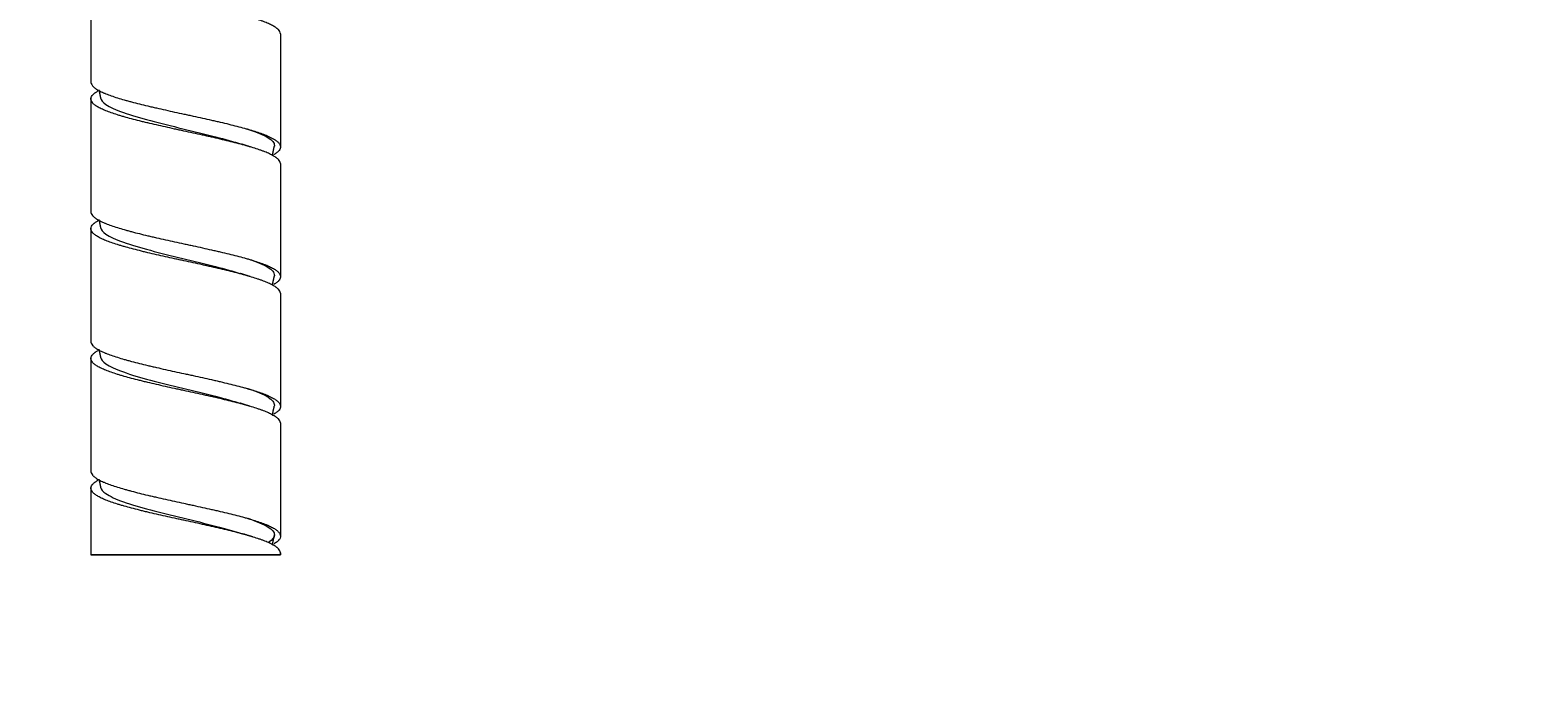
# Model space of a CAD drawing. Header units: millimetres. Extents: x 14183 to 14777, y -4239 to -3399.
# Drawn here: x 14384.97 to 14412.54, y -3969.49 to -3957.58 of the extents above; entities that cross this region are included whole.
import ezdxf

# ---------------------------------------------------------------- set-up
doc = ezdxf.new("R2010")
doc.units = ezdxf.units.MM
doc.header["$LTSCALE"] = 0.1
doc.layers.get('0').update_dxf_attribs({"lineweight": 15})
doc.layers.add('DIM', color=3, linetype='Continuous', lineweight=9)
doc.styles.add('ARIAL', font='arial.ttf')
doc.dimstyles.new('사본 ISO-25', dxfattribs={"dimtxt": 4, "dimasz": 3.5, "dimexe": 0.5, "dimexo": 0.625, "dimgap": 1.5, "dimtad": 1, "dimtih": 1, "dimtoh": 1, "dimdec": 1, "dimlfac": 4, "dimdsep": 46, "dimtxsty": 'ARIAL', "dimcen": 0, "dimclrd": 3, "dimclre": 3, "dimclrt": 3, "dimadec": 1, "dimazin": 0, "dimtfac": 1, "dimtdec": 1, "dimtmove": 0, "dimatfit": 3, "dimfxl": 1.25, "dimtfill": 1, "dimarcsym": 0})

# ---------------------------------------------------------------- blocks, each defined once
blk = doc.blocks.new('*D59')
at = {"layer": 'Defpoints', "color": 0, "transparency": 16777216}
for p in [(14392.195, -3643.287), (14495.735, -4145.343), (14510.029, -4145.343)]:
    blk.add_point(p, dxfattribs=at)
at = {"layer": 'DIM', "color": 3, "lineweight": -2, "transparency": 16777216}
for p, q in [((14392.82, -3643.287), (14510.529, -3643.287)), ((14510.029, -3646.787), (14510.029, -3891.374)), ((14510.029, -4141.843), (14510.029, -3899.618)), ((14496.36, -4145.343), (14510.529, -4145.343))]:
    blk.add_line(p, q, dxfattribs=at)
at = {"layer": 'DIM', "color": 3, "transparency": 16777216}
for points in [[(14509.446, -3646.787), (14510.612, -3646.787), (14510.029, -3643.287)], [(14509.446, -4141.843), (14510.612, -4141.843), (14510.029, -4145.343)]]:
    blk.add_solid(points, dxfattribs=at)
at = {"layer": 'DIM', "color": 3, "transparency": 16777216, "insert": (14510.029, -3895.496), "char_height": 4, "attachment_point": 5, "style": 'ARIAL', "bg_fill": 3, "box_fill_scale": 1.1, "bg_fill_color": 256, "bg_fill_true_color": 13158600, "bg_fill_transparency": 0}
blk.add_mtext('(2280)', dxfattribs=at)
blk = doc.blocks.new('*D47')
at = {"layer": 'Defpoints', "color": 0, "transparency": 16777216}
for p in [(14421.268, -3911.146), (14376.631, -4145.343), (14472.579, -4145.343)]:
    blk.add_point(p, dxfattribs=at)
at = {"layer": 'DIM', "color": 3, "lineweight": -2, "transparency": 16777216}
for p, q in [((14421.893, -3911.146), (14473.079, -3911.146)), ((14472.579, -3914.646), (14472.579, -4024.702)), ((14472.579, -4141.843), (14472.579, -4031.787)), ((14377.256, -4145.343), (14473.079, -4145.343))]:
    blk.add_line(p, q, dxfattribs=at)
at = {"layer": 'DIM', "color": 3, "transparency": 16777216}
for points in [[(14471.996, -3914.646), (14473.163, -3914.646), (14472.579, -3911.146)], [(14471.996, -4141.843), (14473.163, -4141.843), (14472.579, -4145.343)]]:
    blk.add_solid(points, dxfattribs=at)
at = {"layer": 'DIM', "color": 3, "transparency": 16777216, "insert": (14472.579, -4028.244), "char_height": 4, "attachment_point": 5, "style": 'ARIAL', "bg_fill": 3, "box_fill_scale": 1.1, "bg_fill_color": 256, "bg_fill_true_color": 13158600, "bg_fill_transparency": 0}
blk.add_mtext('977.5', dxfattribs=at)

msp = doc.modelspace()

# ---------------------------------------------------------------- dimensions: what is measured, and where the dimension line sits
at = {"layer": 'DIM'}
dim = msp.add_linear_dim(base=(14510.029, -4145.343), p1=(14392.195, -3643.287), p2=(14495.735, -4145.343), angle=90, text='(2280)', dimstyle='사본 ISO-25', override={"dimtad": 0}, dxfattribs=at)
dim.commit()
dim.dimension.update_dxf_attribs({"geometry": '*D59', "text_midpoint": (14510.029, -3895.496), "dimtype": 160})

# ---------------------------------------------------------------- next in the draw order: dimensions: what is measured, and where the dimension line sits
dim = msp.add_linear_dim(base=(14472.579, -4145.343), p1=(14421.268, -3911.146), p2=(14376.631, -4145.343), angle=90, text='977.5', dimstyle='사본 ISO-25', override={"dimtad": 0}, dxfattribs=at)
dim.commit()
dim.dimension.update_dxf_attribs({"geometry": '*D47', "text_midpoint": (14472.579, -4028.244)})

# ---------------------------------------------------------------- next in the draw order: linework, layer by layer
at = {"linetype": 'Continuous', "lineweight": 13}
for p, q in [((14389.594, -3967.233), (14389.594, -3967.274)), ((14389.595, -3967.274), (14389.595, -3967.24))]:
    msp.add_line(p, q, dxfattribs=at)
for start_param, end_param in [(3.141593, 5.362189), (0, 3.141593), (0, 0.088432)]:
    msp.add_ellipse((14387.845, -3967.274), major_axis=(1.75, 0), ratio=0.000001, start_param=start_param, end_param=end_param, dxfattribs=at)
for points, knots in [([(14389.594, -3957.65), (14389.593, -3957.637), (14389.589, -3957.624), (14389.576, -3957.599), (14389.566, -3957.587), (14389.548, -3957.568), (14389.541, -3957.562), (14389.53, -3957.553), (14389.526, -3957.55), (14389.517, -3957.543), (14389.513, -3957.54), (14389.491, -3957.524), (14389.47, -3957.512), (14389.425, -3957.487), (14389.399, -3957.475), (14389.344, -3957.45), (14389.313, -3957.437), (14389.272, -3957.422), (14389.264, -3957.419), (14389.247, -3957.412), (14389.238, -3957.409), (14389.212, -3957.4), (14389.193, -3957.393), (14389.138, -3957.375), (14389.098, -3957.362), (14389.016, -3957.337), (14388.973, -3957.325), (14388.906, -3957.306), (14388.883, -3957.3), (14388.848, -3957.291), (14388.836, -3957.288), (14388.812, -3957.281), (14388.8, -3957.278), (14388.739, -3957.262), (14388.69, -3957.25), (14388.588, -3957.225), (14388.536, -3957.213), (14388.43, -3957.188), (14388.376, -3957.175), (14388.307, -3957.16), (14388.293, -3957.157), (14388.265, -3957.15), (14388.251, -3957.147), (14388.209, -3957.138), (14388.18, -3957.132), (14388.096, -3957.113), (14387.982, -3957.088), (14387.869, -3957.063), (14387.783, -3957.044), (14387.754, -3957.038), (14387.711, -3957.029), (14387.697, -3957.026), (14387.668, -3957.019), (14387.654, -3957.016), (14387.582, -3957.001), (14387.526, -3956.988), (14387.414, -3956.963), (14387.359, -3956.951), (14387.251, -3956.926), (14387.197, -3956.914), (14387.131, -3956.898), (14387.118, -3956.895), (14387.092, -3956.888), (14387.079, -3956.885), (14387.04, -3956.876), (14387.015, -3956.87), (14386.94, -3956.851), (14386.843, -3956.826), (14386.753, -3956.801), (14386.688, -3956.783), (14386.666, -3956.776), (14386.635, -3956.767), (14386.625, -3956.764), (14386.604, -3956.758), (14386.594, -3956.754), (14386.544, -3956.739), (14386.506, -3956.726), (14386.436, -3956.701), (14386.369, -3956.677), (14386.312, -3956.652), (14386.273, -3956.633), (14386.261, -3956.627), (14386.237, -3956.614), (14386.226, -3956.608), (14386.194, -3956.589), (14386.176, -3956.577), (14386.145, -3956.552), (14386.132, -3956.539), (14386.112, -3956.514), (14386.105, -3956.502), (14386.098, -3956.483), (14386.096, -3956.477), (14386.095, -3956.464), (14386.094, -3956.458), (14386.095, -3956.452)], [0, 0, 0, 0, 0.03125, 0.03125, 0.0625, 0.0625, 0.078125, 0.078125, 0.085938, 0.085938, 0.09375, 0.09375, 0.125, 0.125, 0.15625, 0.15625, 0.1875, 0.1875, 0.195313, 0.195313, 0.203125, 0.203125, 0.21875, 0.21875, 0.25, 0.25, 0.28125, 0.28125, 0.296875, 0.296875, 0.304688, 0.304688, 0.3125, 0.3125, 0.34375, 0.34375, 0.375, 0.375, 0.40625, 0.40625, 0.414063, 0.414063, 0.421875, 0.421875, 0.4375, 0.4375, 0.46875, 0.5, 0.5, 0.515625, 0.515625, 0.523438, 0.523438, 0.53125, 0.53125, 0.5625, 0.5625, 0.59375, 0.59375, 0.625, 0.625, 0.632812, 0.632812, 0.640625, 0.640625, 0.65625, 0.65625, 0.6875, 0.71875, 0.71875, 0.734375, 0.734375, 0.742188, 0.742188, 0.75, 0.75, 0.78125, 0.78125, 0.8125, 0.84375, 0.84375, 0.859375, 0.859375, 0.875, 0.875, 0.90625, 0.90625, 0.9375, 0.9375, 0.96875, 0.96875, 0.984375, 0.984375, 1, 1, 1, 1]), ([(14389.594, -3957.649), (14389.594, -3957.832), (14389.594, -3958.526), (14389.594, -3959.22), (14389.594, -3959.732)], [0, 0, 0, 0, 0.263275, 1, 1, 1, 1]), ([(14386.095, -3958.534), (14386.094, -3958.546), (14386.096, -3958.559), (14386.105, -3958.584), (14386.112, -3958.596), (14386.125, -3958.612), (14386.128, -3958.615), (14386.133, -3958.621), (14386.143, -3958.631), (14386.153, -3958.64), (14386.177, -3958.659), (14386.195, -3958.671), (14386.237, -3958.696), (14386.26, -3958.708), (14386.299, -3958.727), (14386.313, -3958.733), (14386.334, -3958.743), (14386.342, -3958.746), (14386.357, -3958.752), (14386.364, -3958.755), (14386.403, -3958.771), (14386.436, -3958.784), (14386.507, -3958.808), (14386.544, -3958.821), (14386.624, -3958.846), (14386.665, -3958.858), (14386.72, -3958.874), (14386.731, -3958.877), (14386.754, -3958.883), (14386.788, -3958.893), (14386.822, -3958.902), (14386.893, -3958.921), (14386.989, -3958.945), (14387.091, -3958.97), (14387.17, -3958.989), (14387.197, -3958.995), (14387.237, -3959.005), (14387.251, -3959.008), (14387.278, -3959.014), (14387.292, -3959.017), (14387.36, -3959.033), (14387.415, -3959.045), (14387.527, -3959.07), (14387.583, -3959.083), (14387.696, -3959.107), (14387.753, -3959.12), (14387.825, -3959.136), (14387.84, -3959.139), (14387.868, -3959.145), (14387.912, -3959.154), (14387.955, -3959.164), (14388.04, -3959.183), (14388.153, -3959.207), (14388.264, -3959.232), (14388.347, -3959.251), (14388.374, -3959.257), (14388.415, -3959.267), (14388.429, -3959.27), (14388.456, -3959.276), (14388.47, -3959.279), (14388.536, -3959.295), (14388.589, -3959.307), (14388.69, -3959.332), (14388.74, -3959.344), (14388.836, -3959.369), (14388.882, -3959.382), (14388.939, -3959.397), (14388.95, -3959.401), (14388.972, -3959.407), (14389.005, -3959.416), (14389.037, -3959.426), (14389.099, -3959.444), (14389.138, -3959.457), (14389.212, -3959.482), (14389.247, -3959.494), (14389.296, -3959.513), (14389.312, -3959.519), (14389.335, -3959.528), (14389.342, -3959.531), (14389.357, -3959.538), (14389.364, -3959.541), (14389.399, -3959.557), (14389.425, -3959.569), (14389.471, -3959.594), (14389.491, -3959.606), (14389.526, -3959.631), (14389.541, -3959.644), (14389.56, -3959.662), (14389.565, -3959.669), (14389.575, -3959.681), (14389.579, -3959.688), (14389.589, -3959.706), (14389.593, -3959.719), (14389.594, -3959.731)], [0, 0, 0, 0, 0.03125, 0.03125, 0.0625, 0.0625, 0.070312, 0.070312, 0.078125, 0.09375, 0.09375, 0.125, 0.125, 0.15625, 0.15625, 0.171875, 0.171875, 0.179687, 0.179687, 0.1875, 0.1875, 0.21875, 0.21875, 0.25, 0.25, 0.28125, 0.28125, 0.289062, 0.289062, 0.296875, 0.3125, 0.3125, 0.34375, 0.375, 0.375, 0.390625, 0.390625, 0.398437, 0.398437, 0.40625, 0.40625, 0.4375, 0.4375, 0.46875, 0.46875, 0.5, 0.5, 0.507812, 0.507812, 0.515625, 0.53125, 0.53125, 0.5625, 0.59375, 0.59375, 0.609375, 0.609375, 0.617187, 0.617187, 0.625, 0.625, 0.65625, 0.65625, 0.6875, 0.6875, 0.71875, 0.71875, 0.726562, 0.726562, 0.734375, 0.75, 0.75, 0.78125, 0.78125, 0.8125, 0.8125, 0.828125, 0.828125, 0.835937, 0.835937, 0.84375, 0.84375, 0.875, 0.875, 0.90625, 0.90625, 0.9375, 0.9375, 0.953125, 0.953125, 0.96875, 0.96875, 1, 1, 1, 1]), ([(14386.095, -3958.847), (14386.096, -3958.835), (14386.1, -3958.822), (14386.113, -3958.797), (14386.123, -3958.785), (14386.141, -3958.766), (14386.148, -3958.76), (14386.16, -3958.751), (14386.164, -3958.747), (14386.172, -3958.741), (14386.176, -3958.738), (14386.195, -3958.725), (14386.21, -3958.715), (14386.227, -3958.705)], [0, 0, 0, 0, 0.264131, 0.264131, 0.528262, 0.528262, 0.660328, 0.660328, 0.72636, 0.72636, 0.792393, 0.792393, 1, 1, 1, 1]), ([(14389.594, -3960.045), (14389.593, -3960.033), (14389.589, -3960.02), (14389.576, -3959.995), (14389.566, -3959.983), (14389.548, -3959.964), (14389.541, -3959.958), (14389.53, -3959.948), (14389.526, -3959.945), (14389.517, -3959.939), (14389.513, -3959.936), (14389.491, -3959.92), (14389.47, -3959.908), (14389.425, -3959.883), (14389.399, -3959.87), (14389.344, -3959.846), (14389.313, -3959.833), (14389.272, -3959.818), (14389.264, -3959.814), (14389.247, -3959.808), (14389.238, -3959.805), (14389.212, -3959.796), (14389.193, -3959.789), (14389.138, -3959.771), (14389.098, -3959.758), (14389.016, -3959.733), (14388.973, -3959.721), (14388.906, -3959.702), (14388.883, -3959.696), (14388.848, -3959.687), (14388.836, -3959.683), (14388.812, -3959.677), (14388.8, -3959.674), (14388.739, -3959.658), (14388.69, -3959.646), (14388.588, -3959.621), (14388.536, -3959.609), (14388.43, -3959.584), (14388.376, -3959.571), (14388.307, -3959.556), (14388.293, -3959.552), (14388.265, -3959.546), (14388.251, -3959.543), (14388.209, -3959.534), (14388.18, -3959.527), (14388.096, -3959.509), (14387.982, -3959.484), (14387.869, -3959.459), (14387.783, -3959.44), (14387.754, -3959.434), (14387.711, -3959.425), (14387.697, -3959.422), (14387.668, -3959.415), (14387.654, -3959.412), (14387.582, -3959.396), (14387.526, -3959.384), (14387.414, -3959.359), (14387.359, -3959.347), (14387.251, -3959.322), (14387.197, -3959.309), (14387.131, -3959.294), (14387.118, -3959.291), (14387.092, -3959.284), (14387.079, -3959.281), (14387.04, -3959.272), (14387.015, -3959.265), (14386.94, -3959.247), (14386.843, -3959.222), (14386.753, -3959.197), (14386.688, -3959.178), (14386.666, -3959.172), (14386.635, -3959.163), (14386.625, -3959.16), (14386.604, -3959.153), (14386.594, -3959.15), (14386.544, -3959.134), (14386.506, -3959.122), (14386.436, -3959.097), (14386.369, -3959.072), (14386.312, -3959.047), (14386.273, -3959.029), (14386.261, -3959.022), (14386.237, -3959.01), (14386.226, -3959.004), (14386.194, -3958.985), (14386.176, -3958.972), (14386.145, -3958.948), (14386.132, -3958.935), (14386.112, -3958.91), (14386.105, -3958.898), (14386.098, -3958.879), (14386.096, -3958.873), (14386.095, -3958.86), (14386.094, -3958.854), (14386.095, -3958.847)], [0, 0, 0, 0, 0.03125, 0.03125, 0.0625, 0.0625, 0.078125, 0.078125, 0.085938, 0.085938, 0.09375, 0.09375, 0.125, 0.125, 0.15625, 0.15625, 0.1875, 0.1875, 0.195313, 0.195313, 0.203125, 0.203125, 0.21875, 0.21875, 0.25, 0.25, 0.28125, 0.28125, 0.296875, 0.296875, 0.304688, 0.304688, 0.3125, 0.3125, 0.34375, 0.34375, 0.375, 0.375, 0.40625, 0.40625, 0.414063, 0.414063, 0.421875, 0.421875, 0.4375, 0.4375, 0.46875, 0.5, 0.5, 0.515625, 0.515625, 0.523438, 0.523438, 0.53125, 0.53125, 0.5625, 0.5625, 0.59375, 0.59375, 0.625, 0.625, 0.632813, 0.632813, 0.640625, 0.640625, 0.65625, 0.65625, 0.6875, 0.71875, 0.71875, 0.734375, 0.734375, 0.742188, 0.742188, 0.75, 0.75, 0.78125, 0.78125, 0.8125, 0.84375, 0.84375, 0.859375, 0.859375, 0.875, 0.875, 0.90625, 0.90625, 0.9375, 0.9375, 0.96875, 0.96875, 0.984375, 0.984375, 1, 1, 1, 1]), ([(14386.273, -3958.835), (14386.28, -3958.874), (14386.355, -3958.964), (14386.664, -3959.103), (14387.175, -3959.253), (14387.789, -3959.403), (14388.391, -3959.548), (14388.734, -3959.643), (14388.875, -3959.688)], [0, 0, 0, 0, 0.139232, 0.314671, 0.490109, 0.665548, 0.840986, 1, 1, 1, 1]), ([(14388.985, -3959.409), (14388.992, -3959.411), (14389.152, -3959.463), (14389.398, -3959.565), (14389.487, -3959.671), (14389.48, -3959.726), (14389.479, -3959.732)], [0, 0, 0, 0, 0.021546, 0.485068, 0.94859, 1, 1, 1, 1]), ([(14389.594, -3959.731), (14389.595, -3959.744), (14389.594, -3959.757), (14389.585, -3959.782), (14389.577, -3959.794), (14389.564, -3959.81), (14389.562, -3959.813), (14389.556, -3959.819), (14389.547, -3959.829), (14389.536, -3959.838), (14389.512, -3959.857), (14389.494, -3959.869), (14389.473, -3959.882), (14389.472, -3959.882), (14389.471, -3959.883)], [0, 0, 0, 0, 0.247893, 0.247893, 0.495786, 0.495786, 0.557759, 0.557759, 0.619732, 0.743679, 0.743679, 0.991572, 0.991572, 1, 1, 1, 1]), ([(14389.594, -3960.045), (14389.594, -3960.228), (14389.594, -3960.922), (14389.594, -3961.616), (14389.594, -3962.127)], [0, 0, 0, 0, 0.263275, 1, 1, 1, 1]), ([(14386.095, -3960.929), (14386.094, -3960.942), (14386.096, -3960.954), (14386.105, -3960.98), (14386.112, -3960.992), (14386.125, -3961.008), (14386.128, -3961.011), (14386.133, -3961.017), (14386.143, -3961.027), (14386.153, -3961.036), (14386.177, -3961.055), (14386.195, -3961.067), (14386.237, -3961.092), (14386.26, -3961.104), (14386.299, -3961.123), (14386.313, -3961.129), (14386.334, -3961.139), (14386.342, -3961.142), (14386.357, -3961.148), (14386.364, -3961.151), (14386.403, -3961.167), (14386.436, -3961.179), (14386.507, -3961.204), (14386.544, -3961.217), (14386.624, -3961.241), (14386.665, -3961.254), (14386.72, -3961.27), (14386.731, -3961.273), (14386.754, -3961.279), (14386.788, -3961.288), (14386.822, -3961.298), (14386.893, -3961.317), (14386.989, -3961.341), (14387.091, -3961.366), (14387.17, -3961.385), (14387.197, -3961.391), (14387.237, -3961.401), (14387.251, -3961.404), (14387.278, -3961.41), (14387.292, -3961.413), (14387.36, -3961.429), (14387.415, -3961.441), (14387.527, -3961.466), (14387.583, -3961.478), (14387.696, -3961.503), (14387.753, -3961.516), (14387.825, -3961.531), (14387.84, -3961.535), (14387.868, -3961.541), (14387.912, -3961.55), (14387.955, -3961.56), (14388.04, -3961.578), (14388.153, -3961.603), (14388.264, -3961.628), (14388.347, -3961.647), (14388.374, -3961.653), (14388.415, -3961.662), (14388.429, -3961.665), (14388.456, -3961.672), (14388.47, -3961.675), (14388.536, -3961.691), (14388.589, -3961.703), (14388.69, -3961.728), (14388.74, -3961.74), (14388.836, -3961.765), (14388.882, -3961.778), (14388.939, -3961.793), (14388.95, -3961.796), (14388.972, -3961.803), (14389.005, -3961.812), (14389.037, -3961.821), (14389.099, -3961.84), (14389.138, -3961.853), (14389.212, -3961.877), (14389.247, -3961.89), (14389.296, -3961.909), (14389.312, -3961.915), (14389.335, -3961.924), (14389.342, -3961.927), (14389.357, -3961.934), (14389.364, -3961.937), (14389.399, -3961.952), (14389.425, -3961.965), (14389.471, -3961.99), (14389.491, -3962.002), (14389.526, -3962.027), (14389.541, -3962.039), (14389.56, -3962.058), (14389.565, -3962.065), (14389.575, -3962.077), (14389.579, -3962.083), (14389.589, -3962.102), (14389.593, -3962.115), (14389.594, -3962.127)], [0, 0, 0, 0, 0.03125, 0.03125, 0.0625, 0.0625, 0.070312, 0.070312, 0.078125, 0.09375, 0.09375, 0.125, 0.125, 0.15625, 0.15625, 0.171875, 0.171875, 0.179687, 0.179687, 0.1875, 0.1875, 0.21875, 0.21875, 0.25, 0.25, 0.28125, 0.28125, 0.289062, 0.289062, 0.296875, 0.3125, 0.3125, 0.34375, 0.375, 0.375, 0.390625, 0.390625, 0.398438, 0.398438, 0.40625, 0.40625, 0.4375, 0.4375, 0.46875, 0.46875, 0.5, 0.5, 0.507813, 0.507813, 0.515625, 0.53125, 0.53125, 0.5625, 0.59375, 0.59375, 0.609375, 0.609375, 0.617188, 0.617188, 0.625, 0.625, 0.65625, 0.65625, 0.6875, 0.6875, 0.71875, 0.71875, 0.726563, 0.726563, 0.734375, 0.75, 0.75, 0.78125, 0.78125, 0.8125, 0.8125, 0.828125, 0.828125, 0.835938, 0.835938, 0.84375, 0.84375, 0.875, 0.875, 0.90625, 0.90625, 0.9375, 0.9375, 0.953125, 0.953125, 0.96875, 0.96875, 1, 1, 1, 1]), ([(14386.095, -3961.243), (14386.096, -3961.231), (14386.1, -3961.218), (14386.113, -3961.193), (14386.123, -3961.181), (14386.141, -3961.162), (14386.148, -3961.156), (14386.16, -3961.146), (14386.164, -3961.143), (14386.172, -3961.137), (14386.176, -3961.134), (14386.195, -3961.121), (14386.21, -3961.111), (14386.227, -3961.101)], [0, 0, 0, 0, 0.264131, 0.264131, 0.528262, 0.528262, 0.660328, 0.660328, 0.72636, 0.72636, 0.792393, 0.792393, 1, 1, 1, 1]), ([(14386.272, -3961.228), (14386.279, -3961.269), (14386.353, -3961.359), (14386.664, -3961.499), (14387.175, -3961.649), (14387.789, -3961.799), (14388.384, -3961.942), (14388.722, -3962.036), (14388.86, -3962.079)], [0, 0, 0, 0, 0.142522, 0.318444, 0.494365, 0.670287, 0.846209, 1, 1, 1, 1]), ([(14389.594, -3962.441), (14389.593, -3962.429), (14389.589, -3962.416), (14389.576, -3962.391), (14389.566, -3962.379), (14389.548, -3962.36), (14389.541, -3962.354), (14389.53, -3962.344), (14389.526, -3962.341), (14389.517, -3962.335), (14389.513, -3962.332), (14389.491, -3962.316), (14389.47, -3962.304), (14389.425, -3962.279), (14389.399, -3962.266), (14389.344, -3962.241), (14389.313, -3962.229), (14389.272, -3962.213), (14389.264, -3962.21), (14389.247, -3962.204), (14389.238, -3962.201), (14389.212, -3962.191), (14389.193, -3962.185), (14389.138, -3962.166), (14389.098, -3962.154), (14389.016, -3962.129), (14388.973, -3962.117), (14388.906, -3962.098), (14388.883, -3962.092), (14388.848, -3962.082), (14388.836, -3962.079), (14388.812, -3962.073), (14388.8, -3962.07), (14388.739, -3962.054), (14388.69, -3962.042), (14388.588, -3962.017), (14388.536, -3962.004), (14388.43, -3961.98), (14388.376, -3961.967), (14388.307, -3961.951), (14388.293, -3961.948), (14388.265, -3961.942), (14388.251, -3961.939), (14388.209, -3961.929), (14388.18, -3961.923), (14388.096, -3961.904), (14387.982, -3961.88), (14387.869, -3961.855), (14387.783, -3961.836), (14387.754, -3961.83), (14387.711, -3961.821), (14387.697, -3961.817), (14387.668, -3961.811), (14387.654, -3961.808), (14387.582, -3961.792), (14387.526, -3961.78), (14387.414, -3961.755), (14387.359, -3961.742), (14387.251, -3961.718), (14387.197, -3961.705), (14387.131, -3961.69), (14387.118, -3961.686), (14387.092, -3961.68), (14387.079, -3961.677), (14387.04, -3961.668), (14387.015, -3961.661), (14386.94, -3961.643), (14386.843, -3961.618), (14386.753, -3961.593), (14386.688, -3961.574), (14386.666, -3961.568), (14386.635, -3961.559), (14386.625, -3961.555), (14386.604, -3961.549), (14386.594, -3961.546), (14386.544, -3961.53), (14386.506, -3961.518), (14386.436, -3961.493), (14386.369, -3961.468), (14386.312, -3961.443), (14386.273, -3961.425), (14386.261, -3961.418), (14386.237, -3961.406), (14386.226, -3961.399), (14386.194, -3961.381), (14386.176, -3961.368), (14386.145, -3961.343), (14386.132, -3961.331), (14386.112, -3961.306), (14386.105, -3961.294), (14386.098, -3961.275), (14386.096, -3961.268), (14386.095, -3961.256), (14386.094, -3961.25), (14386.095, -3961.243)], [0, 0, 0, 0, 0.03125, 0.03125, 0.0625, 0.0625, 0.078125, 0.078125, 0.085937, 0.085937, 0.09375, 0.09375, 0.125, 0.125, 0.15625, 0.15625, 0.1875, 0.1875, 0.195312, 0.195312, 0.203125, 0.203125, 0.21875, 0.21875, 0.25, 0.25, 0.28125, 0.28125, 0.296875, 0.296875, 0.304687, 0.304687, 0.3125, 0.3125, 0.34375, 0.34375, 0.375, 0.375, 0.40625, 0.40625, 0.414062, 0.414062, 0.421875, 0.421875, 0.4375, 0.4375, 0.46875, 0.5, 0.5, 0.515625, 0.515625, 0.523437, 0.523437, 0.53125, 0.53125, 0.5625, 0.5625, 0.59375, 0.59375, 0.625, 0.625, 0.632812, 0.632812, 0.640625, 0.640625, 0.65625, 0.65625, 0.6875, 0.71875, 0.71875, 0.734375, 0.734375, 0.742187, 0.742187, 0.75, 0.75, 0.78125, 0.78125, 0.8125, 0.84375, 0.84375, 0.859375, 0.859375, 0.875, 0.875, 0.90625, 0.90625, 0.9375, 0.9375, 0.96875, 0.96875, 0.984375, 0.984375, 1, 1, 1, 1]), ([(14388.981, -3961.803), (14388.99, -3961.806), (14389.151, -3961.859), (14389.398, -3961.961), (14389.487, -3962.067), (14389.48, -3962.123), (14389.479, -3962.129)], [0, 0, 0, 0, 0.02535, 0.484981, 0.944613, 1, 1, 1, 1]), ([(14389.594, -3962.127), (14389.595, -3962.14), (14389.594, -3962.152), (14389.585, -3962.177), (14389.577, -3962.19), (14389.564, -3962.206), (14389.562, -3962.209), (14389.556, -3962.215), (14389.547, -3962.225), (14389.536, -3962.234), (14389.512, -3962.253), (14389.494, -3962.265), (14389.473, -3962.278), (14389.472, -3962.278), (14389.471, -3962.279)], [0, 0, 0, 0, 0.247893, 0.247893, 0.495786, 0.495786, 0.557759, 0.557759, 0.619732, 0.743679, 0.743679, 0.991572, 0.991572, 1, 1, 1, 1]), ([(14389.594, -3962.441), (14389.594, -3962.624), (14389.594, -3963.318), (14389.594, -3964.012), (14389.594, -3964.523)], [0, 0, 0, 0, 0.263275, 1, 1, 1, 1]), ([(14386.095, -3963.325), (14386.094, -3963.338), (14386.096, -3963.35), (14386.105, -3963.375), (14386.112, -3963.388), (14386.125, -3963.404), (14386.128, -3963.407), (14386.133, -3963.413), (14386.143, -3963.422), (14386.153, -3963.432), (14386.177, -3963.45), (14386.195, -3963.463), (14386.237, -3963.488), (14386.26, -3963.5), (14386.299, -3963.519), (14386.313, -3963.525), (14386.334, -3963.535), (14386.342, -3963.538), (14386.357, -3963.544), (14386.364, -3963.547), (14386.403, -3963.563), (14386.436, -3963.575), (14386.507, -3963.6), (14386.544, -3963.612), (14386.624, -3963.637), (14386.665, -3963.65), (14386.72, -3963.665), (14386.731, -3963.669), (14386.754, -3963.675), (14386.788, -3963.684), (14386.822, -3963.694), (14386.893, -3963.712), (14386.989, -3963.737), (14387.091, -3963.762), (14387.17, -3963.781), (14387.197, -3963.787), (14387.237, -3963.796), (14387.251, -3963.799), (14387.278, -3963.806), (14387.292, -3963.809), (14387.36, -3963.825), (14387.415, -3963.837), (14387.527, -3963.862), (14387.583, -3963.874), (14387.696, -3963.899), (14387.753, -3963.912), (14387.825, -3963.927), (14387.84, -3963.93), (14387.868, -3963.937), (14387.912, -3963.946), (14387.955, -3963.955), (14388.04, -3963.974), (14388.153, -3963.999), (14388.264, -3964.024), (14388.347, -3964.043), (14388.374, -3964.049), (14388.415, -3964.058), (14388.429, -3964.061), (14388.456, -3964.068), (14388.47, -3964.071), (14388.536, -3964.086), (14388.589, -3964.099), (14388.69, -3964.124), (14388.74, -3964.136), (14388.836, -3964.161), (14388.882, -3964.173), (14388.939, -3964.189), (14388.95, -3964.192), (14388.972, -3964.199), (14389.005, -3964.208), (14389.037, -3964.217), (14389.099, -3964.236), (14389.138, -3964.248), (14389.212, -3964.273), (14389.247, -3964.286), (14389.296, -3964.304), (14389.312, -3964.311), (14389.335, -3964.32), (14389.342, -3964.323), (14389.357, -3964.329), (14389.364, -3964.333), (14389.399, -3964.348), (14389.425, -3964.361), (14389.471, -3964.386), (14389.491, -3964.398), (14389.526, -3964.423), (14389.541, -3964.435), (14389.56, -3964.454), (14389.565, -3964.46), (14389.575, -3964.473), (14389.579, -3964.479), (14389.589, -3964.498), (14389.593, -3964.511), (14389.594, -3964.523)], [0, 0, 0, 0, 0.03125, 0.03125, 0.0625, 0.0625, 0.070312, 0.070312, 0.078125, 0.09375, 0.09375, 0.125, 0.125, 0.15625, 0.15625, 0.171875, 0.171875, 0.179687, 0.179687, 0.1875, 0.1875, 0.21875, 0.21875, 0.25, 0.25, 0.28125, 0.28125, 0.289062, 0.289062, 0.296875, 0.3125, 0.3125, 0.34375, 0.375, 0.375, 0.390625, 0.390625, 0.398438, 0.398438, 0.40625, 0.40625, 0.4375, 0.4375, 0.46875, 0.46875, 0.5, 0.5, 0.507813, 0.507813, 0.515625, 0.53125, 0.53125, 0.5625, 0.59375, 0.59375, 0.609375, 0.609375, 0.617188, 0.617188, 0.625, 0.625, 0.65625, 0.65625, 0.6875, 0.6875, 0.71875, 0.71875, 0.726563, 0.726563, 0.734375, 0.75, 0.75, 0.78125, 0.78125, 0.8125, 0.8125, 0.828125, 0.828125, 0.835938, 0.835938, 0.84375, 0.84375, 0.875, 0.875, 0.90625, 0.90625, 0.9375, 0.9375, 0.953125, 0.953125, 0.96875, 0.96875, 1, 1, 1, 1]), ([(14389.594, -3964.837), (14389.593, -3964.824), (14389.589, -3964.812), (14389.576, -3964.787), (14389.566, -3964.775), (14389.548, -3964.756), (14389.541, -3964.75), (14389.53, -3964.74), (14389.526, -3964.737), (14389.517, -3964.731), (14389.513, -3964.728), (14389.491, -3964.712), (14389.47, -3964.699), (14389.425, -3964.675), (14389.399, -3964.662), (14389.344, -3964.637), (14389.313, -3964.625), (14389.272, -3964.609), (14389.264, -3964.606), (14389.247, -3964.6), (14389.238, -3964.597), (14389.212, -3964.587), (14389.193, -3964.581), (14389.138, -3964.562), (14389.098, -3964.55), (14389.016, -3964.525), (14388.973, -3964.513), (14388.906, -3964.494), (14388.883, -3964.488), (14388.848, -3964.478), (14388.836, -3964.475), (14388.812, -3964.469), (14388.8, -3964.466), (14388.739, -3964.45), (14388.69, -3964.438), (14388.588, -3964.413), (14388.536, -3964.4), (14388.43, -3964.375), (14388.376, -3964.363), (14388.307, -3964.347), (14388.293, -3964.344), (14388.265, -3964.338), (14388.251, -3964.335), (14388.209, -3964.325), (14388.18, -3964.319), (14388.096, -3964.3), (14387.982, -3964.275), (14387.869, -3964.251), (14387.783, -3964.232), (14387.754, -3964.226), (14387.711, -3964.216), (14387.697, -3964.213), (14387.668, -3964.207), (14387.654, -3964.204), (14387.582, -3964.188), (14387.526, -3964.176), (14387.414, -3964.151), (14387.359, -3964.138), (14387.251, -3964.113), (14387.197, -3964.101), (14387.131, -3964.085), (14387.118, -3964.082), (14387.092, -3964.076), (14387.079, -3964.073), (14387.04, -3964.063), (14387.015, -3964.057), (14386.94, -3964.038), (14386.843, -3964.014), (14386.753, -3963.989), (14386.688, -3963.97), (14386.666, -3963.964), (14386.635, -3963.954), (14386.625, -3963.951), (14386.604, -3963.945), (14386.594, -3963.942), (14386.544, -3963.926), (14386.506, -3963.914), (14386.436, -3963.889), (14386.369, -3963.864), (14386.312, -3963.839), (14386.273, -3963.82), (14386.261, -3963.814), (14386.237, -3963.802), (14386.226, -3963.795), (14386.194, -3963.776), (14386.176, -3963.764), (14386.145, -3963.739), (14386.132, -3963.727), (14386.112, -3963.702), (14386.105, -3963.689), (14386.098, -3963.671), (14386.096, -3963.664), (14386.095, -3963.652), (14386.094, -3963.645), (14386.095, -3963.639)], [0, 0, 0, 0, 0.03125, 0.03125, 0.0625, 0.0625, 0.078125, 0.078125, 0.085937, 0.085937, 0.09375, 0.09375, 0.125, 0.125, 0.15625, 0.15625, 0.1875, 0.1875, 0.195312, 0.195312, 0.203125, 0.203125, 0.21875, 0.21875, 0.25, 0.25, 0.28125, 0.28125, 0.296875, 0.296875, 0.304687, 0.304687, 0.3125, 0.3125, 0.34375, 0.34375, 0.375, 0.375, 0.40625, 0.40625, 0.414062, 0.414062, 0.421875, 0.421875, 0.4375, 0.4375, 0.46875, 0.5, 0.5, 0.515625, 0.515625, 0.523437, 0.523437, 0.53125, 0.53125, 0.5625, 0.5625, 0.59375, 0.59375, 0.625, 0.625, 0.632812, 0.632812, 0.640625, 0.640625, 0.65625, 0.65625, 0.6875, 0.71875, 0.71875, 0.734375, 0.734375, 0.742188, 0.742188, 0.75, 0.75, 0.78125, 0.78125, 0.8125, 0.84375, 0.84375, 0.859375, 0.859375, 0.875, 0.875, 0.90625, 0.90625, 0.9375, 0.9375, 0.96875, 0.96875, 0.984375, 0.984375, 1, 1, 1, 1]), ([(14386.095, -3963.639), (14386.096, -3963.627), (14386.1, -3963.614), (14386.113, -3963.589), (14386.123, -3963.577), (14386.141, -3963.558), (14386.148, -3963.552), (14386.16, -3963.542), (14386.164, -3963.539), (14386.172, -3963.533), (14386.176, -3963.53), (14386.195, -3963.517), (14386.21, -3963.507), (14386.227, -3963.497)], [0, 0, 0, 0, 0.264131, 0.264131, 0.528262, 0.528262, 0.660328, 0.660328, 0.72636, 0.72636, 0.792393, 0.792393, 1, 1, 1, 1]), ([(14386.272, -3963.624), (14386.279, -3963.665), (14386.354, -3963.755), (14386.664, -3963.895), (14387.175, -3964.045), (14387.789, -3964.194), (14388.385, -3964.338), (14388.723, -3964.432), (14388.861, -3964.475)], [0, 0, 0, 0, 0.142216, 0.318138, 0.494059, 0.669981, 0.845903, 1, 1, 1, 1]), ([(14388.98, -3964.198), (14388.989, -3964.201), (14389.15, -3964.254), (14389.398, -3964.357), (14389.487, -3964.463), (14389.48, -3964.518), (14389.479, -3964.524)], [0, 0, 0, 0, 0.026938, 0.486569, 0.946201, 1, 1, 1, 1]), ([(14389.594, -3964.523), (14389.595, -3964.536), (14389.594, -3964.548), (14389.585, -3964.573), (14389.577, -3964.586), (14389.564, -3964.602), (14389.562, -3964.605), (14389.556, -3964.611), (14389.547, -3964.62), (14389.536, -3964.63), (14389.512, -3964.648), (14389.494, -3964.661), (14389.473, -3964.674), (14389.472, -3964.674), (14389.471, -3964.674)], [0, 0, 0, 0, 0.247893, 0.247893, 0.495786, 0.495786, 0.557759, 0.557759, 0.619732, 0.743679, 0.743679, 0.991572, 0.991572, 1, 1, 1, 1]), ([(14389.594, -3964.837), (14389.594, -3965.02), (14389.594, -3965.714), (14389.594, -3966.408), (14389.594, -3966.919)], [0, 0, 0, 0, 0.263275, 1, 1, 1, 1]), ([(14386.095, -3965.721), (14386.094, -3965.734), (14386.096, -3965.746), (14386.105, -3965.771), (14386.112, -3965.784), (14386.125, -3965.799), (14386.128, -3965.803), (14386.133, -3965.809), (14386.143, -3965.818), (14386.153, -3965.828), (14386.177, -3965.846), (14386.195, -3965.859), (14386.237, -3965.884), (14386.26, -3965.896), (14386.299, -3965.915), (14386.313, -3965.921), (14386.334, -3965.93), (14386.342, -3965.934), (14386.357, -3965.94), (14386.364, -3965.943), (14386.403, -3965.959), (14386.436, -3965.971), (14386.507, -3965.996), (14386.544, -3966.008), (14386.624, -3966.033), (14386.665, -3966.046), (14386.72, -3966.061), (14386.731, -3966.064), (14386.754, -3966.071), (14386.788, -3966.08), (14386.822, -3966.089), (14386.893, -3966.108), (14386.989, -3966.133), (14387.091, -3966.158), (14387.17, -3966.177), (14387.197, -3966.183), (14387.237, -3966.192), (14387.251, -3966.195), (14387.278, -3966.202), (14387.292, -3966.205), (14387.36, -3966.22), (14387.415, -3966.233), (14387.527, -3966.258), (14387.583, -3966.27), (14387.696, -3966.295), (14387.753, -3966.307), (14387.825, -3966.323), (14387.84, -3966.326), (14387.868, -3966.333), (14387.912, -3966.342), (14387.955, -3966.351), (14388.04, -3966.37), (14388.153, -3966.395), (14388.264, -3966.42), (14388.347, -3966.438), (14388.374, -3966.445), (14388.415, -3966.454), (14388.429, -3966.457), (14388.456, -3966.463), (14388.47, -3966.467), (14388.536, -3966.482), (14388.589, -3966.495), (14388.69, -3966.52), (14388.74, -3966.532), (14388.836, -3966.557), (14388.882, -3966.569), (14388.939, -3966.585), (14388.95, -3966.588), (14388.972, -3966.594), (14389.005, -3966.604), (14389.037, -3966.613), (14389.099, -3966.632), (14389.138, -3966.644), (14389.212, -3966.669), (14389.247, -3966.681), (14389.296, -3966.7), (14389.312, -3966.706), (14389.335, -3966.716), (14389.342, -3966.719), (14389.357, -3966.725), (14389.364, -3966.728), (14389.399, -3966.744), (14389.425, -3966.757), (14389.471, -3966.781), (14389.491, -3966.794), (14389.526, -3966.819), (14389.541, -3966.831), (14389.56, -3966.85), (14389.565, -3966.856), (14389.575, -3966.869), (14389.579, -3966.875), (14389.589, -3966.894), (14389.593, -3966.906), (14389.594, -3966.919)], [0, 0, 0, 0, 0.03125, 0.03125, 0.0625, 0.0625, 0.070312, 0.070312, 0.078125, 0.09375, 0.09375, 0.125, 0.125, 0.15625, 0.15625, 0.171875, 0.171875, 0.179687, 0.179687, 0.1875, 0.1875, 0.21875, 0.21875, 0.25, 0.25, 0.28125, 0.28125, 0.289062, 0.289062, 0.296875, 0.3125, 0.3125, 0.34375, 0.375, 0.375, 0.390625, 0.390625, 0.398437, 0.398437, 0.40625, 0.40625, 0.4375, 0.4375, 0.46875, 0.46875, 0.5, 0.5, 0.507812, 0.507812, 0.515625, 0.53125, 0.53125, 0.5625, 0.59375, 0.59375, 0.609375, 0.609375, 0.617187, 0.617187, 0.625, 0.625, 0.65625, 0.65625, 0.6875, 0.6875, 0.71875, 0.71875, 0.726562, 0.726562, 0.734375, 0.75, 0.75, 0.78125, 0.78125, 0.8125, 0.8125, 0.828125, 0.828125, 0.835937, 0.835937, 0.84375, 0.84375, 0.875, 0.875, 0.90625, 0.90625, 0.9375, 0.9375, 0.953125, 0.953125, 0.96875, 0.96875, 1, 1, 1, 1]), ([(14386.095, -3966.035), (14386.096, -3966.022), (14386.1, -3966.01), (14386.113, -3965.985), (14386.123, -3965.972), (14386.141, -3965.954), (14386.148, -3965.947), (14386.16, -3965.938), (14386.164, -3965.935), (14386.172, -3965.929), (14386.176, -3965.925), (14386.195, -3965.912), (14386.21, -3965.903), (14386.227, -3965.893)], [0, 0, 0, 0, 0.264131, 0.264131, 0.528262, 0.528262, 0.660328, 0.660328, 0.72636, 0.72636, 0.792393, 0.792393, 1, 1, 1, 1]), ([(14389.594, -3967.233), (14389.593, -3967.22), (14389.589, -3967.208), (14389.576, -3967.183), (14389.566, -3967.17), (14389.548, -3967.152), (14389.541, -3967.145), (14389.53, -3967.136), (14389.526, -3967.133), (14389.517, -3967.127), (14389.513, -3967.123), (14389.491, -3967.108), (14389.47, -3967.095), (14389.425, -3967.07), (14389.399, -3967.058), (14389.344, -3967.033), (14389.313, -3967.021), (14389.272, -3967.005), (14389.264, -3967.002), (14389.247, -3966.996), (14389.238, -3966.992), (14389.212, -3966.983), (14389.193, -3966.977), (14389.138, -3966.958), (14389.098, -3966.946), (14389.016, -3966.921), (14388.973, -3966.908), (14388.906, -3966.89), (14388.883, -3966.883), (14388.848, -3966.874), (14388.836, -3966.871), (14388.812, -3966.865), (14388.8, -3966.862), (14388.739, -3966.846), (14388.69, -3966.833), (14388.588, -3966.808), (14388.536, -3966.796), (14388.43, -3966.771), (14388.376, -3966.759), (14388.307, -3966.743), (14388.293, -3966.74), (14388.265, -3966.734), (14388.251, -3966.731), (14388.209, -3966.721), (14388.18, -3966.715), (14388.096, -3966.696), (14387.982, -3966.671), (14387.869, -3966.646), (14387.783, -3966.628), (14387.754, -3966.622), (14387.711, -3966.612), (14387.697, -3966.609), (14387.668, -3966.603), (14387.654, -3966.6), (14387.582, -3966.584), (14387.526, -3966.571), (14387.414, -3966.547), (14387.359, -3966.534), (14387.251, -3966.509), (14387.197, -3966.497), (14387.131, -3966.481), (14387.118, -3966.478), (14387.092, -3966.472), (14387.079, -3966.469), (14387.04, -3966.459), (14387.015, -3966.453), (14386.94, -3966.434), (14386.843, -3966.409), (14386.753, -3966.385), (14386.688, -3966.366), (14386.666, -3966.36), (14386.635, -3966.35), (14386.625, -3966.347), (14386.604, -3966.341), (14386.594, -3966.338), (14386.544, -3966.322), (14386.506, -3966.31), (14386.436, -3966.285), (14386.369, -3966.26), (14386.312, -3966.235), (14386.273, -3966.216), (14386.261, -3966.21), (14386.237, -3966.197), (14386.226, -3966.191), (14386.194, -3966.172), (14386.176, -3966.16), (14386.145, -3966.135), (14386.132, -3966.123), (14386.112, -3966.098), (14386.105, -3966.085), (14386.098, -3966.066), (14386.096, -3966.06), (14386.095, -3966.048), (14386.094, -3966.041), (14386.095, -3966.035)], [0, 0, 0, 0, 0.03125, 0.03125, 0.0625, 0.0625, 0.078125, 0.078125, 0.085938, 0.085938, 0.09375, 0.09375, 0.125, 0.125, 0.15625, 0.15625, 0.1875, 0.1875, 0.195313, 0.195313, 0.203125, 0.203125, 0.21875, 0.21875, 0.25, 0.25, 0.28125, 0.28125, 0.296875, 0.296875, 0.304688, 0.304688, 0.3125, 0.3125, 0.34375, 0.34375, 0.375, 0.375, 0.40625, 0.40625, 0.414063, 0.414063, 0.421875, 0.421875, 0.4375, 0.4375, 0.46875, 0.5, 0.5, 0.515625, 0.515625, 0.523438, 0.523438, 0.53125, 0.53125, 0.5625, 0.5625, 0.59375, 0.59375, 0.625, 0.625, 0.632813, 0.632813, 0.640625, 0.640625, 0.65625, 0.65625, 0.6875, 0.71875, 0.71875, 0.734375, 0.734375, 0.742188, 0.742188, 0.75, 0.75, 0.78125, 0.78125, 0.8125, 0.84375, 0.84375, 0.859375, 0.859375, 0.875, 0.875, 0.90625, 0.90625, 0.9375, 0.9375, 0.96875, 0.96875, 0.984375, 0.984375, 1, 1, 1, 1]), ([(14386.273, -3966.022), (14386.28, -3966.062), (14386.355, -3966.151), (14386.664, -3966.291), (14387.175, -3966.441), (14387.789, -3966.59), (14388.406, -3966.739), (14388.76, -3966.838), (14388.909, -3966.887)], [0, 0, 0, 0, 0.13786, 0.311, 0.484141, 0.657282, 0.830422, 1, 1, 1, 1]), ([(14388.988, -3966.597), (14388.994, -3966.599), (14389.152, -3966.651), (14389.398, -3966.753), (14389.521, -3966.899), (14389.443, -3966.995), (14389.371, -3967.041)], [0, 0, 0, 0, 0.013875, 0.350723, 0.687571, 1, 1, 1, 1]), ([(14389.594, -3966.919), (14389.596, -3966.934), (14389.593, -3966.949), (14389.583, -3966.971), (14389.579, -3966.978), (14389.571, -3966.99), (14389.568, -3966.993), (14389.561, -3967.001), (14389.558, -3967.005), (14389.54, -3967.023), (14389.522, -3967.038), (14389.491, -3967.058), (14389.481, -3967.064), (14389.471, -3967.07)], [0, 0, 0, 0, 0.293901, 0.293901, 0.440852, 0.440852, 0.514327, 0.514327, 0.587803, 0.587803, 0.881704, 0.881704, 1, 1, 1, 1]), ([(14388.759, -3967.274), (14388.802, -3967.274), (14388.842, -3967.274), (14388.92, -3967.274), (14388.958, -3967.274), (14389.028, -3967.274), (14389.061, -3967.274), (14389.101, -3967.274), (14389.109, -3967.274), (14389.124, -3967.274), (14389.131, -3967.274), (14389.154, -3967.274), (14389.168, -3967.274), (14389.208, -3967.274), (14389.258, -3967.274), (14389.298, -3967.274), (14389.324, -3967.274), (14389.332, -3967.274), (14389.344, -3967.274), (14389.347, -3967.274), (14389.354, -3967.274), (14389.358, -3967.274), (14389.373, -3967.274), (14389.383, -3967.274), (14389.391, -3967.274)], [0, 0, 0, 0, 0.125, 0.125, 0.25, 0.25, 0.375, 0.375, 0.40625, 0.40625, 0.4375, 0.4375, 0.5, 0.5, 0.625, 0.75, 0.75, 0.8125, 0.8125, 0.84375, 0.84375, 0.875, 0.875, 1, 1, 1, 1]), ([(14389.391, -3967.274), (14389.425, -3967.274), (14389.459, -3967.274), (14389.524, -3967.274), (14389.556, -3967.274), (14389.587, -3967.274)], [0, 0, 0, 0, 0.5, 0.5, 1, 1, 1, 1])]:
    msp.add_open_spline(points, degree=3, knots=knots, dxfattribs=at)
for points, degree in [([(14386.095, -3956.452), (14386.095, -3957.146), (14386.095, -3957.84), (14386.095, -3958.534)], 3), ([(14386.242, -3958.685), (14386.258, -3958.761), (14386.273, -3958.837)], 2), ([(14386.095, -3958.847), (14386.095, -3959.541), (14386.095, -3960.235), (14386.095, -3960.929)], 3), ([(14389.044, -3959.742), (14388.958, -3959.715), (14388.875, -3959.688)], 2), ([(14389.443, -3959.903), (14389.461, -3959.816), (14389.479, -3959.73)], 2), ([(14386.242, -3961.081), (14386.258, -3961.157), (14386.273, -3961.233)], 2), ([(14386.095, -3961.243), (14386.095, -3961.937), (14386.095, -3962.631), (14386.095, -3963.325)], 3), ([(14389.032, -3962.134), (14388.943, -3962.106), (14388.858, -3962.078)], 2), ([(14389.443, -3962.299), (14389.461, -3962.212), (14389.48, -3962.126)], 2), ([(14386.095, -3963.639), (14386.095, -3964.333), (14386.095, -3965.027), (14386.095, -3965.721)], 3), ([(14386.242, -3963.477), (14386.258, -3963.553), (14386.273, -3963.629)], 2), ([(14389.032, -3964.53), (14388.94, -3964.501), (14388.851, -3964.472)], 2), ([(14389.443, -3964.695), (14389.461, -3964.608), (14389.48, -3964.522)], 2), ([(14386.242, -3965.872), (14386.258, -3965.949), (14386.273, -3966.025)], 2), ([(14386.095, -3966.035), (14386.095, -3966.448), (14386.095, -3966.861), (14386.095, -3967.274)], 3), ([(14389.092, -3966.944), (14388.999, -3966.916), (14388.91, -3966.887)], 2), ([(14389.443, -3967.091), (14389.461, -3967.004), (14389.479, -3966.917)], 2), ([(14388.916, -3967.274), (14388.841, -3967.274), (14388.759, -3967.274)], 2), ([(14389.595, -3967.24), (14389.595, -3967.238), (14389.595, -3967.235), (14389.594, -3967.233)], 3)]:
    msp.add_open_spline(points, degree=degree, dxfattribs=at)
at = {"layer": 'DIM'}
msp.add_line((14386.098, -3967.274), (14389.591, -3967.274), dxfattribs=at)

doc.saveas('drawing.dxf')
